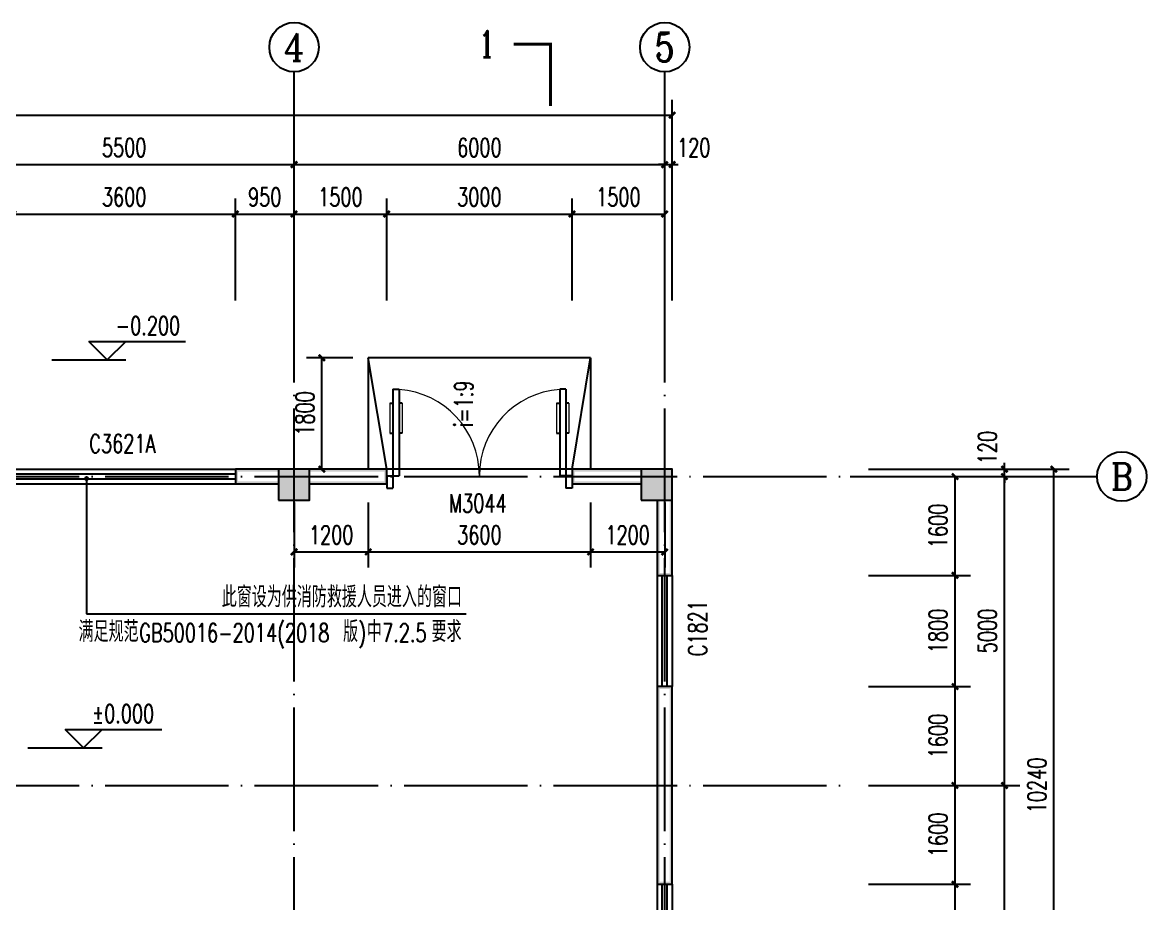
# Model space of a CAD drawing. Extents: x 1885024 to 2490229, y 18495599 to 18794495.
# Drawn here: x 2460882 to 2479079, y 18681969 to 18696231 of the extents above; entities that cross this region are included whole.
import ezdxf
from ezdxf.enums import TextEntityAlignment as Align

# ---------------------------------------------------------------- set-up
doc = ezdxf.new("R2010")
doc.units = 0
doc.header["$LTSCALE"] = 1000
doc.header["$MEASUREMENT"] = 0
doc.linetypes.add('DOTE', pattern=[2.42, 2, -0.2, 0.02, -0.2])
doc.layers.get('Defpoints').update_dxf_attribs({"color": 250})
for name, color, linetype in [('AXIS_TEXT', 7, 'Continuous'), ('AXIS_外部', 171, 'Continuous'), ('COLUMN', 2, 'Continuous'), ('DIM_ELEV', 145, 'Continuous'), ('DIM_LEAD', 145, 'Continuous'), ('DIM_SYMB', 165, 'Continuous'), ('DOTE', 1, 'DOTE'), ('GROUND', 150, 'Continuous'), ('PUB_DIM', 161, 'Continuous'), ('PUB_HATCH', 8, 'Continuous'), ('PUB_TEXT', 7, 'Continuous'), ('PUB_WALL', 9, 'Continuous'), ('WALL', 9, 'Continuous'), ('WINDOW', 140, 'Continuous'), ('WINDOW_TEXT', 7, 'Continuous')]:
    doc.layers.add(name, color=color, linetype=linetype)
doc.styles.add('_TCH_AXIS', font='COMPLEX', dxfattribs={"bigfont": 'GBCBIG'})
doc.styles.add('_TCH_DIM', font='SIMPLEX', dxfattribs={"bigfont": 'GBCBIG'})
doc.styles.add('_TCH_DIM_T3', font='SIMPLEX', dxfattribs={"width": 0.705882, "bigfont": 'GBCBIG'})
doc.styles.add('_TCH_LABEL', font='COMPLEX', dxfattribs={"bigfont": 'GBCBIG'})
doc.styles.add('_TCH_WINDOW', font='SIMPLEX', dxfattribs={"height": 3.5, "bigfont": 'GBCBIG'})
doc.styles.add('COMPLEX', font='COMPLEX')
doc.dimstyles.new('_TCH_ARCH&&100', dxfattribs={"dimtxt": 297.5, "dimasz": 100, "dimexe": 250, "dimexo": 300, "dimgap": 126.25, "dimtad": 1, "dimdec": 0, "dimzin": 0, "dimdsep": 46, "dimtxsty": '_TCH_DIM_T3', "dimblk": 'ARCHTICK', "dimcen": 0.09, "dimclrt": 7, "dimazin": 2, "dimtfac": 1, "dimtdec": 0, "dimtix": 1, "dimtmove": 2, "dimatfit": 3, "dimfxl": 0, "dimtolj": 1, "dimtzin": 0, "dimarcsym": 0})

# ---------------------------------------------------------------- blocks, each defined once
blk = doc.blocks.new('_ArchTick')
at = {"color": 0, "linetype": 'ByBlock', "const_width": 0.4}
blk.add_lwpolyline([(-0.5, -0.5), (0.5, 0.5)], dxfattribs=at)
blk = doc.blocks.new('*D22')
at = {"layer": 'Defpoints', "color": 0}
for p in [(2474279, 18688881), (2475979, 18688881), (2474279, 18687281)]:
    blk.add_point(p, dxfattribs=at)
at = {"layer": 'PUB_DIM', "color": 0, "lineweight": -2}
for p, q in [((2474579, 18688881), (2476229, 18688881)), ((2475979, 18687281), (2475979, 18688881)), ((2474579, 18687281), (2476229, 18687281))]:
    blk.add_line(p, q, dxfattribs=at)
at = {"layer": 'PUB_DIM', "color": 0, "lineweight": -2, "xscale": 100, "yscale": 100, "zscale": 100}
for p, rotation in [((2475979, 18688881), 90), ((2475979, 18687281), 270)]:
    blk.add_blockref('_ArchTick', p, dxfattribs=dict(at, rotation=rotation))
at = {"layer": 'PUB_DIM', "color": 7, "insert": (2475704, 18688081), "char_height": 297.5, "attachment_point": 5, "rotation": 90, "style": '_TCH_DIM_T3'}
blk.add_mtext('\\A1;1600', dxfattribs=at)
blk = doc.blocks.new('*D23')
at = {"layer": 'Defpoints', "color": 0}
for p in [(2474279, 18687281), (2475979, 18687281), (2474279, 18685481)]:
    blk.add_point(p, dxfattribs=at)
at = {"layer": 'PUB_DIM', "color": 0, "lineweight": -2}
for p, q in [((2474579, 18687281), (2476229, 18687281)), ((2475979, 18685481), (2475979, 18687281)), ((2474579, 18685481), (2476229, 18685481))]:
    blk.add_line(p, q, dxfattribs=at)
at = {"layer": 'PUB_DIM', "color": 0, "lineweight": -2, "xscale": 100, "yscale": 100, "zscale": 100}
for p, rotation in [((2475979, 18687281), 90), ((2475979, 18685481), 270)]:
    blk.add_blockref('_ArchTick', p, dxfattribs=dict(at, rotation=rotation))
at = {"layer": 'PUB_DIM', "color": 7, "insert": (2475704, 18686381), "char_height": 297.5, "attachment_point": 5, "rotation": 90, "style": '_TCH_DIM_T3'}
blk.add_mtext('\\A1;1800', dxfattribs=at)
blk = doc.blocks.new('*D24')
at = {"layer": 'Defpoints', "color": 0}
for p in [(2474279, 18685481), (2475979, 18685481), (2474279, 18683881)]:
    blk.add_point(p, dxfattribs=at)
at = {"layer": 'PUB_DIM', "color": 0, "lineweight": -2}
for p, q in [((2474579, 18685481), (2476229, 18685481)), ((2475979, 18683881), (2475979, 18685481)), ((2474579, 18683881), (2476229, 18683881))]:
    blk.add_line(p, q, dxfattribs=at)
at = {"layer": 'PUB_DIM', "color": 0, "lineweight": -2, "xscale": 100, "yscale": 100, "zscale": 100}
for p, rotation in [((2475979, 18685481), 90), ((2475979, 18683881), 270)]:
    blk.add_blockref('_ArchTick', p, dxfattribs=dict(at, rotation=rotation))
at = {"layer": 'PUB_DIM', "color": 7, "insert": (2475704, 18684681), "char_height": 297.5, "attachment_point": 5, "rotation": 90, "style": '_TCH_DIM_T3'}
blk.add_mtext('\\A1;1600', dxfattribs=at)
blk = doc.blocks.new('*D25')
at = {"layer": 'Defpoints', "color": 0}
for p in [(2474279, 18683881), (2475979, 18683881), (2474279, 18682281)]:
    blk.add_point(p, dxfattribs=at)
at = {"layer": 'PUB_DIM', "color": 0, "lineweight": -2}
for p, q in [((2474579, 18683881), (2476229, 18683881)), ((2475979, 18682281), (2475979, 18683881)), ((2474579, 18682281), (2476229, 18682281))]:
    blk.add_line(p, q, dxfattribs=at)
at = {"layer": 'PUB_DIM', "color": 0, "lineweight": -2, "xscale": 100, "yscale": 100, "zscale": 100}
for p, rotation in [((2475979, 18683881), 90), ((2475979, 18682281), 270)]:
    blk.add_blockref('_ArchTick', p, dxfattribs=dict(at, rotation=rotation))
at = {"layer": 'PUB_DIM', "color": 7, "insert": (2475704, 18683081), "char_height": 297.5, "attachment_point": 5, "rotation": 90, "style": '_TCH_DIM_T3'}
blk.add_mtext('\\A1;1600', dxfattribs=at)
blk = doc.blocks.new('*D26')
at = {"layer": 'Defpoints', "color": 0}
for p in [(2474279, 18682281), (2475979, 18682281), (2474279, 18680481)]:
    blk.add_point(p, dxfattribs=at)
at = {"layer": 'PUB_DIM', "color": 0, "lineweight": -2}
for p, q in [((2474579, 18682281), (2476229, 18682281)), ((2475979, 18680481), (2475979, 18682281)), ((2474579, 18680481), (2476229, 18680481))]:
    blk.add_line(p, q, dxfattribs=at)
at = {"layer": 'PUB_DIM', "color": 0, "lineweight": -2, "xscale": 100, "yscale": 100, "zscale": 100}
for p, rotation in [((2475979, 18682281), 90), ((2475979, 18680481), 270)]:
    blk.add_blockref('_ArchTick', p, dxfattribs=dict(at, rotation=rotation))
at = {"layer": 'PUB_DIM', "color": 7, "insert": (2475704, 18681381), "char_height": 297.5, "attachment_point": 5, "rotation": 90, "style": '_TCH_DIM_T3'}
blk.add_mtext('\\A1;1800', dxfattribs=at)
blk = doc.blocks.new('*D59')
at = {"layer": 'Defpoints', "color": 0}
for p in [(2470079, 18688761), (2471279, 18688761), (2471279, 18687661)]:
    blk.add_point(p, dxfattribs=at)
at = {"layer": 'PUB_DIM', "color": 0, "lineweight": -2}
for p, q in [((2470079, 18688461), (2470079, 18687411)), ((2471279, 18688461), (2471279, 18687411)), ((2470079, 18687661), (2471279, 18687661))]:
    blk.add_line(p, q, dxfattribs=at)
at = {"layer": 'PUB_DIM', "color": 0, "lineweight": -2, "xscale": 100, "yscale": 100, "zscale": 100, "rotation": 180}
blk.add_blockref('_ArchTick', (2470079, 18687661), dxfattribs=at)
at = {"layer": 'PUB_DIM', "color": 0, "lineweight": -2, "xscale": 100, "yscale": 100, "zscale": 100}
blk.add_blockref('_ArchTick', (2471279, 18687661), dxfattribs=at)
at = {"layer": 'PUB_DIM', "color": 7, "insert": (2470679, 18687936), "char_height": 297.5, "attachment_point": 5, "style": '_TCH_DIM_T3'}
blk.add_mtext('\\A1;1200', dxfattribs=at)
blk = doc.blocks.new('*D60')
at = {"layer": 'Defpoints', "color": 0}
for p in [(2466479, 18688761), (2470079, 18688761), (2470079, 18687661)]:
    blk.add_point(p, dxfattribs=at)
at = {"layer": 'PUB_DIM', "color": 0, "lineweight": -2}
for p, q in [((2466479, 18688461), (2466479, 18687411)), ((2470079, 18688461), (2470079, 18687411)), ((2466479, 18687661), (2470079, 18687661))]:
    blk.add_line(p, q, dxfattribs=at)
at = {"layer": 'PUB_DIM', "color": 0, "lineweight": -2, "xscale": 100, "yscale": 100, "zscale": 100, "rotation": 180}
blk.add_blockref('_ArchTick', (2466479, 18687661), dxfattribs=at)
at = {"layer": 'PUB_DIM', "color": 0, "lineweight": -2, "xscale": 100, "yscale": 100, "zscale": 100}
blk.add_blockref('_ArchTick', (2470079, 18687661), dxfattribs=at)
at = {"layer": 'PUB_DIM', "color": 7, "insert": (2468279, 18687936), "char_height": 297.5, "attachment_point": 5, "style": '_TCH_DIM_T3'}
blk.add_mtext('\\A1;3600', dxfattribs=at)
blk = doc.blocks.new('*D61')
at = {"layer": 'Defpoints', "color": 0}
for p in [(2465279, 18688761), (2466479, 18688761), (2466479, 18687661)]:
    blk.add_point(p, dxfattribs=at)
at = {"layer": 'PUB_DIM', "color": 0, "lineweight": -2}
for p, q in [((2465279, 18688461), (2465279, 18687411)), ((2466479, 18688461), (2466479, 18687411)), ((2465279, 18687661), (2466479, 18687661))]:
    blk.add_line(p, q, dxfattribs=at)
at = {"layer": 'PUB_DIM', "color": 0, "lineweight": -2, "xscale": 100, "yscale": 100, "zscale": 100, "rotation": 180}
blk.add_blockref('_ArchTick', (2465279, 18687661), dxfattribs=at)
at = {"layer": 'PUB_DIM', "color": 0, "lineweight": -2, "xscale": 100, "yscale": 100, "zscale": 100}
blk.add_blockref('_ArchTick', (2466479, 18687661), dxfattribs=at)
at = {"layer": 'PUB_DIM', "color": 7, "insert": (2465879, 18687936), "char_height": 297.5, "attachment_point": 5, "style": '_TCH_DIM_T3'}
blk.add_mtext('\\A1;1200', dxfattribs=at)
blk = doc.blocks.new('*D68')
at = {"layer": 'Defpoints', "color": 0}
for p in [(2465729, 18690801), (2466529, 18690801), (2466529, 18689001)]:
    blk.add_point(p, dxfattribs=at)
at = {"layer": 'PUB_DIM', "color": 0, "lineweight": -2}
for p, q in [((2466229, 18690801), (2465479, 18690801)), ((2465729, 18689001), (2465729, 18690801)), ((2466229, 18689001), (2465479, 18689001))]:
    blk.add_line(p, q, dxfattribs=at)
at = {"layer": 'PUB_DIM', "color": 0, "lineweight": -2, "xscale": 100, "yscale": 100, "zscale": 100}
for p, rotation in [((2465729, 18690801), 90), ((2465729, 18689001), 270)]:
    blk.add_blockref('_ArchTick', p, dxfattribs=dict(at, rotation=rotation))
at = {"layer": 'PUB_DIM', "color": 7, "insert": (2465454, 18689901), "char_height": 297.5, "attachment_point": 5, "rotation": 90, "style": '_TCH_DIM_T3'}
blk.add_mtext('\\A1;1800', dxfattribs=at)
blk = doc.blocks.new('*D89')
at = {"layer": 'Defpoints', "color": 0}
for p in [(2471279, 18693131), (2469779, 18691431), (2471279, 18691431)]:
    blk.add_point(p, dxfattribs=at)
at = {"layer": 'PUB_DIM', "color": 0, "lineweight": -2}
for p, q in [((2469779, 18691731), (2469779, 18693381)), ((2471279, 18691731), (2471279, 18693381)), ((2469779, 18693131), (2471279, 18693131))]:
    blk.add_line(p, q, dxfattribs=at)
at = {"layer": 'PUB_DIM', "color": 0, "lineweight": -2, "xscale": 100, "yscale": 100, "zscale": 100, "rotation": 180}
blk.add_blockref('_ArchTick', (2469779, 18693131), dxfattribs=at)
at = {"layer": 'PUB_DIM', "color": 0, "lineweight": -2, "xscale": 100, "yscale": 100, "zscale": 100}
blk.add_blockref('_ArchTick', (2471279, 18693131), dxfattribs=at)
at = {"layer": 'PUB_DIM', "color": 7, "insert": (2470529, 18693406), "char_height": 297.5, "attachment_point": 5, "style": '_TCH_DIM_T3'}
blk.add_mtext('\\A1;1500', dxfattribs=at)
blk = doc.blocks.new('*D90')
at = {"layer": 'Defpoints', "color": 0}
for p in [(2469779, 18693131), (2466779, 18691431), (2469779, 18691431)]:
    blk.add_point(p, dxfattribs=at)
at = {"layer": 'PUB_DIM', "color": 0, "lineweight": -2}
for p, q in [((2466779, 18691731), (2466779, 18693381)), ((2469779, 18691731), (2469779, 18693381)), ((2466779, 18693131), (2469779, 18693131))]:
    blk.add_line(p, q, dxfattribs=at)
at = {"layer": 'PUB_DIM', "color": 0, "lineweight": -2, "xscale": 100, "yscale": 100, "zscale": 100, "rotation": 180}
blk.add_blockref('_ArchTick', (2466779, 18693131), dxfattribs=at)
at = {"layer": 'PUB_DIM', "color": 0, "lineweight": -2, "xscale": 100, "yscale": 100, "zscale": 100}
blk.add_blockref('_ArchTick', (2469779, 18693131), dxfattribs=at)
at = {"layer": 'PUB_DIM', "color": 7, "insert": (2468279, 18693406), "char_height": 297.5, "attachment_point": 5, "style": '_TCH_DIM_T3'}
blk.add_mtext('\\A1;3000', dxfattribs=at)
blk = doc.blocks.new('*D91')
at = {"layer": 'Defpoints', "color": 0}
for p in [(2466779, 18693131), (2465279, 18691431), (2466779, 18691431)]:
    blk.add_point(p, dxfattribs=at)
at = {"layer": 'PUB_DIM', "color": 0, "lineweight": -2}
for p, q in [((2465279, 18691731), (2465279, 18693381)), ((2466779, 18691731), (2466779, 18693381)), ((2465279, 18693131), (2466779, 18693131))]:
    blk.add_line(p, q, dxfattribs=at)
at = {"layer": 'PUB_DIM', "color": 0, "lineweight": -2, "xscale": 100, "yscale": 100, "zscale": 100, "rotation": 180}
blk.add_blockref('_ArchTick', (2465279, 18693131), dxfattribs=at)
at = {"layer": 'PUB_DIM', "color": 0, "lineweight": -2, "xscale": 100, "yscale": 100, "zscale": 100}
blk.add_blockref('_ArchTick', (2466779, 18693131), dxfattribs=at)
at = {"layer": 'PUB_DIM', "color": 7, "insert": (2466029, 18693406), "char_height": 297.5, "attachment_point": 5, "style": '_TCH_DIM_T3'}
blk.add_mtext('\\A1;1500', dxfattribs=at)
blk = doc.blocks.new('*D92')
at = {"layer": 'Defpoints', "color": 0}
for p in [(2465279, 18693131), (2464329, 18691431), (2465279, 18691431)]:
    blk.add_point(p, dxfattribs=at)
at = {"layer": 'PUB_DIM', "color": 0, "lineweight": -2}
for p, q in [((2464329, 18691731), (2464329, 18693381)), ((2465279, 18691731), (2465279, 18693381)), ((2464329, 18693131), (2465279, 18693131))]:
    blk.add_line(p, q, dxfattribs=at)
at = {"layer": 'PUB_DIM', "color": 0, "lineweight": -2, "xscale": 100, "yscale": 100, "zscale": 100, "rotation": 180}
blk.add_blockref('_ArchTick', (2464329, 18693131), dxfattribs=at)
at = {"layer": 'PUB_DIM', "color": 0, "lineweight": -2, "xscale": 100, "yscale": 100, "zscale": 100}
blk.add_blockref('_ArchTick', (2465279, 18693131), dxfattribs=at)
at = {"layer": 'PUB_DIM', "color": 7, "insert": (2464804, 18693406), "char_height": 297.5, "attachment_point": 5, "style": '_TCH_DIM_T3'}
blk.add_mtext('\\A1;950', dxfattribs=at)
blk = doc.blocks.new('*D93')
at = {"layer": 'Defpoints', "color": 0}
for p in [(2464329, 18693131), (2460729, 18691431), (2464329, 18691431)]:
    blk.add_point(p, dxfattribs=at)
at = {"layer": 'PUB_DIM', "color": 0, "lineweight": -2}
for p, q in [((2460729, 18691731), (2460729, 18693381)), ((2464329, 18691731), (2464329, 18693381)), ((2460729, 18693131), (2464329, 18693131))]:
    blk.add_line(p, q, dxfattribs=at)
at = {"layer": 'PUB_DIM', "color": 0, "lineweight": -2, "xscale": 100, "yscale": 100, "zscale": 100, "rotation": 180}
blk.add_blockref('_ArchTick', (2460729, 18693131), dxfattribs=at)
at = {"layer": 'PUB_DIM', "color": 0, "lineweight": -2, "xscale": 100, "yscale": 100, "zscale": 100}
blk.add_blockref('_ArchTick', (2464329, 18693131), dxfattribs=at)
at = {"layer": 'PUB_DIM', "color": 7, "insert": (2462529, 18693406), "char_height": 297.5, "attachment_point": 5, "style": '_TCH_DIM_T3'}
blk.add_mtext('\\A1;3600', dxfattribs=at)
blk = doc.blocks.new('*D160')
at = {"layer": 'AXIS_外部', "color": 0, "lineweight": -2}
for p, q in [((2474579, 18683881), (2477029, 18683881)), ((2476779, 18678881), (2476779, 18683881)), ((2474579, 18678881), (2477029, 18678881))]:
    blk.add_line(p, q, dxfattribs=at)
at = {"layer": 'Defpoints', "color": 0}
for p in [(2474279, 18683881), (2476779, 18683881), (2474279, 18678881)]:
    blk.add_point(p, dxfattribs=at)
at = {"layer": 'AXIS_外部', "color": 0, "lineweight": -2, "xscale": 100, "yscale": 100, "zscale": 100}
for p, rotation in [((2476779, 18683881), 90), ((2476779, 18678881), 270)]:
    blk.add_blockref('_ArchTick', p, dxfattribs=dict(at, rotation=rotation))
at = {"layer": 'AXIS_外部', "color": 7, "insert": (2476504, 18681381), "char_height": 297.5, "attachment_point": 5, "rotation": 90, "style": '_TCH_DIM_T3'}
blk.add_mtext('\\A1;5000', dxfattribs=at)
blk = doc.blocks.new('*D161')
at = {"layer": 'AXIS_外部', "color": 0, "lineweight": -2}
for p, q in [((2474579, 18688881), (2477029, 18688881)), ((2476779, 18683881), (2476779, 18688881)), ((2474579, 18683881), (2477029, 18683881))]:
    blk.add_line(p, q, dxfattribs=at)
at = {"layer": 'Defpoints', "color": 0}
for p in [(2474279, 18688881), (2476779, 18688881), (2474279, 18683881)]:
    blk.add_point(p, dxfattribs=at)
at = {"layer": 'AXIS_外部', "color": 0, "lineweight": -2, "xscale": 100, "yscale": 100, "zscale": 100}
for p, rotation in [((2476779, 18688881), 90), ((2476779, 18683881), 270)]:
    blk.add_blockref('_ArchTick', p, dxfattribs=dict(at, rotation=rotation))
at = {"layer": 'AXIS_外部', "color": 7, "insert": (2476504, 18686381), "char_height": 297.5, "attachment_point": 5, "rotation": 90, "style": '_TCH_DIM_T3'}
blk.add_mtext('\\A1;5000', dxfattribs=at)
blk = doc.blocks.new('*D162')
at = {"layer": 'AXIS_外部', "color": 0, "lineweight": -2}
for p, q in [((2476779, 18689001), (2476779, 18689101)), ((2474579, 18689001), (2477029, 18689001)), ((2474579, 18688881), (2477029, 18688881)), ((2476779, 18688881), (2476779, 18689001)), ((2476779, 18688881), (2476779, 18688781))]:
    blk.add_line(p, q, dxfattribs=at)
at = {"layer": 'Defpoints', "color": 0}
for p in [(2474279, 18689001), (2474279, 18688881), (2476779, 18689001)]:
    blk.add_point(p, dxfattribs=at)
at = {"layer": 'AXIS_外部', "color": 0, "lineweight": -2, "xscale": 100, "yscale": 100, "zscale": 100}
for p, rotation in [((2476779, 18689001), 270), ((2476779, 18688881), 90)]:
    blk.add_blockref('_ArchTick', p, dxfattribs=dict(at, rotation=rotation))
at = {"layer": 'AXIS_外部', "color": 7, "insert": (2476504, 18689351), "char_height": 297.5, "attachment_point": 5, "rotation": 90, "style": '_TCH_DIM_T3'}
blk.add_mtext('\\A1;120', dxfattribs=at)
blk = doc.blocks.new('*D163')
at = {"layer": 'AXIS_外部', "color": 0, "lineweight": -2}
for p, q in [((2474579, 18689001), (2477829, 18689001)), ((2477579, 18678761), (2477579, 18689001)), ((2474579, 18678761), (2477829, 18678761))]:
    blk.add_line(p, q, dxfattribs=at)
at = {"layer": 'Defpoints', "color": 0}
for p in [(2474279, 18689001), (2477579, 18689001), (2474279, 18678761)]:
    blk.add_point(p, dxfattribs=at)
at = {"layer": 'AXIS_外部', "color": 0, "lineweight": -2, "xscale": 100, "yscale": 100, "zscale": 100}
for p, rotation in [((2477579, 18689001), 90), ((2477579, 18678761), 270)]:
    blk.add_blockref('_ArchTick', p, dxfattribs=dict(at, rotation=rotation))
at = {"layer": 'AXIS_外部', "color": 7, "insert": (2477304, 18683881), "char_height": 297.5, "attachment_point": 5, "rotation": 90, "style": '_TCH_DIM_T3'}
blk.add_mtext('\\A1;10240', dxfattribs=at)
blk = doc.blocks.new('*D179')
at = {"layer": 'AXIS_外部', "color": 0, "lineweight": -2}
for p, q in [((2459779, 18691731), (2459779, 18694181)), ((2465279, 18691731), (2465279, 18694181)), ((2459779, 18693931), (2465279, 18693931))]:
    blk.add_line(p, q, dxfattribs=at)
at = {"layer": 'Defpoints', "color": 0}
for p in [(2465279, 18693931), (2459779, 18691431), (2465279, 18691431)]:
    blk.add_point(p, dxfattribs=at)
at = {"layer": 'AXIS_外部', "color": 0, "lineweight": -2, "xscale": 100, "yscale": 100, "zscale": 100, "rotation": 180}
blk.add_blockref('_ArchTick', (2459779, 18693931), dxfattribs=at)
at = {"layer": 'AXIS_外部', "color": 0, "lineweight": -2, "xscale": 100, "yscale": 100, "zscale": 100}
blk.add_blockref('_ArchTick', (2465279, 18693931), dxfattribs=at)
at = {"layer": 'AXIS_外部', "color": 7, "insert": (2462529, 18694206), "char_height": 297.5, "attachment_point": 5, "style": '_TCH_DIM_T3'}
blk.add_mtext('\\A1;5500', dxfattribs=at)
blk = doc.blocks.new('*D180')
at = {"layer": 'AXIS_外部', "color": 0, "lineweight": -2}
for p, q in [((2465279, 18691731), (2465279, 18694181)), ((2471279, 18691731), (2471279, 18694181)), ((2465279, 18693931), (2471279, 18693931))]:
    blk.add_line(p, q, dxfattribs=at)
at = {"layer": 'Defpoints', "color": 0}
for p in [(2471279, 18693931), (2465279, 18691431), (2471279, 18691431)]:
    blk.add_point(p, dxfattribs=at)
at = {"layer": 'AXIS_外部', "color": 0, "lineweight": -2, "xscale": 100, "yscale": 100, "zscale": 100, "rotation": 180}
blk.add_blockref('_ArchTick', (2465279, 18693931), dxfattribs=at)
at = {"layer": 'AXIS_外部', "color": 0, "lineweight": -2, "xscale": 100, "yscale": 100, "zscale": 100}
blk.add_blockref('_ArchTick', (2471279, 18693931), dxfattribs=at)
at = {"layer": 'AXIS_外部', "color": 7, "insert": (2468279, 18694206), "char_height": 297.5, "attachment_point": 5, "style": '_TCH_DIM_T3'}
blk.add_mtext('\\A1;6000', dxfattribs=at)
blk = doc.blocks.new('*D181')
at = {"layer": 'AXIS_外部', "color": 0, "lineweight": -2}
for p, q in [((2471279, 18691731), (2471279, 18694181)), ((2471399, 18691731), (2471399, 18694181)), ((2471279, 18693931), (2471179, 18693931)), ((2471279, 18693931), (2471399, 18693931)), ((2471399, 18693931), (2471499, 18693931))]:
    blk.add_line(p, q, dxfattribs=at)
at = {"layer": 'Defpoints', "color": 0}
for p in [(2471399, 18693931), (2471279, 18691431), (2471399, 18691431)]:
    blk.add_point(p, dxfattribs=at)
at = {"layer": 'AXIS_外部', "color": 0, "lineweight": -2, "xscale": 100, "yscale": 100, "zscale": 100}
blk.add_blockref('_ArchTick', (2471279, 18693931), dxfattribs=at)
at = {"layer": 'AXIS_外部', "color": 0, "lineweight": -2, "xscale": 100, "yscale": 100, "zscale": 100, "rotation": 180}
blk.add_blockref('_ArchTick', (2471399, 18693931), dxfattribs=at)
at = {"layer": 'AXIS_外部', "color": 7, "insert": (2471749, 18694206), "char_height": 297.5, "attachment_point": 5, "style": '_TCH_DIM_T3'}
blk.add_mtext('\\A1;120', dxfattribs=at)
blk = doc.blocks.new('*D182')
at = {"layer": 'AXIS_外部', "color": 0, "lineweight": -2}
for p, q in [((2448159, 18691731), (2448159, 18694981)), ((2471399, 18691731), (2471399, 18694981)), ((2448159, 18694731), (2471399, 18694731))]:
    blk.add_line(p, q, dxfattribs=at)
at = {"layer": 'Defpoints', "color": 0}
for p in [(2471399, 18694731), (2448159, 18691431), (2471399, 18691431)]:
    blk.add_point(p, dxfattribs=at)
at = {"layer": 'AXIS_外部', "color": 0, "lineweight": -2, "xscale": 100, "yscale": 100, "zscale": 100, "rotation": 180}
blk.add_blockref('_ArchTick', (2448159, 18694731), dxfattribs=at)
at = {"layer": 'AXIS_外部', "color": 0, "lineweight": -2, "xscale": 100, "yscale": 100, "zscale": 100}
blk.add_blockref('_ArchTick', (2471399, 18694731), dxfattribs=at)
at = {"layer": 'AXIS_外部', "color": 7, "insert": (2459779, 18695006), "char_height": 297.5, "attachment_point": 5, "style": '_TCH_DIM_T3'}
blk.add_mtext('\\A1;23240', dxfattribs=at)
blk = doc.blocks.new('_AXISO')
blk.add_circle((0, 0), 0.5)
at = {"layer": 'AXIS_TEXT', "style": 'COMPLEX', "width": 1.041667}
blk.add_attdef('A', text='', height=0.56, dxfattribs=at).set_placement((-0.25, -0.28), (0.25, -0.28), align=Align.FIT)
blk = doc.blocks.new('$DorLib2D$00000011')
for p, q in [((-0.4667, 0.4709), (-0.4667, -0.0625)), ((-0.4667, 0.4709), (-0.4333, 0.4709)), ((-0.4333, 0.4709), (-0.4333, 0.0042)), ((0.4333, 0.4709), (0.4333, 0.0042)), ((0.4667, 0.4709), (0.4333, 0.4709)), ((0.4667, 0.4709), (0.4667, -0.0625)), ((-0.4833, 0.3962), (-0.4667, 0.3962)), ((-0.4167, 0.3962), (-0.4333, 0.3962)), ((0.4167, 0.3962), (0.4333, 0.3962)), ((0.4833, 0.3962), (0.4667, 0.3962)), ((-0.4833, 0.2346), (-0.4667, 0.2346)), ((-0.4167, 0.2346), (-0.4333, 0.2346)), ((0.4167, 0.2346), (0.4333, 0.2346)), ((0.4833, 0.2346), (0.4667, 0.2346)), ((-0.5, 0.0042), (-0.4333, 0.0042)), ((-0.5, 0.0042), (-0.5, -0.0625)), ((0.5, 0.0042), (0.4333, 0.0042)), ((0.5, 0.0042), (0.5, -0.0625)), ((-0.5, -0.0625), (-0.4667, -0.0625)), ((0.5, -0.0625), (0.4667, -0.0625))]:
    blk.add_line(p, q)
at = {"lineweight": 13}
for p, q in [((-0.4833, 0.3962), (-0.4833, 0.2346)), ((-0.4167, 0.3962), (-0.4167, 0.2346)), ((0.4167, 0.3962), (0.4167, 0.2346)), ((0.4833, 0.3962), (0.4833, 0.2346))]:
    blk.add_line(p, q, dxfattribs=at)
for centre, start, end in [((-0.4667, 0.0042), 0, 85.90396), ((0.4667, 0.0042), 94.09604, 180)]:
    blk.add_arc(centre, 0.4667, start, end, dxfattribs=at)
blk = doc.blocks.new('_FZH')
blk.add_lwpolyline([(-0.5, -0.5), (0.5, -0.5), (0.5, 0.5), (-0.5, 0.5)], close=True)
at = {"layer": 'PUB_HATCH'}
blk.add_solid([(-0.5, -0.5), (0.5, -0.5), (-0.5, 0.5), (0.5, 0.5)], dxfattribs=at)
blk = doc.blocks.new('$WINLIB2D$00000001')
for p, q in [((-0.5, 0.5), (0.5, 0.5)), ((-0.5, 0.5), (-0.5, -0.5)), ((0.5, -0.5), (0.5, 0.5)), ((0.5, 0.1667), (-0.5, 0.1667)), ((0.5, -0.1667), (-0.5, -0.1667)), ((-0.5, -0.5), (0.5, -0.5))]:
    blk.add_line(p, q)

msp = doc.modelspace()

# ---------------------------------------------------------------- hatches: boundary and pattern name
at = {"layer": 'PUB_WALL'}
for color, points in [(256, [(2465029.3, 18688961.2), (2465029.3, 18689001.2), (2464329.3, 18689001.2), (2464369.3, 18688961.2)]), (256, [(2464329.3, 18689001.2), (2464329.3, 18688761.2), (2464369.3, 18688801.2), (2464369.3, 18688961.2)]), (2, [(2465529.3, 18689001.2), (2465029.3, 18689001.2), (2465069.3, 18688961.2), (2465489.3, 18688961.2)]), (2, [(2465029.3, 18689001.2), (2465029.3, 18688501.2), (2465069.3, 18688541.2), (2465069.3, 18688961.2)]), (2, [(2465529.3, 18688501.2), (2465529.3, 18689001.2), (2465489.3, 18688961.2), (2465489.3, 18688541.2)]), (256, [(2465529.3, 18689001.2), (2465529.3, 18688961.2), (2466739.3, 18688961.2), (2466779.3, 18689001.2)]), (256, [(2466779.3, 18688761.2), (2466779.3, 18689001.2), (2466739.3, 18688961.2), (2466739.3, 18688801.2)]), (256, [(2470899.3, 18688961.2), (2470899.3, 18689001.2), (2469779.3, 18689001.2), (2469819.3, 18688961.2)]), (256, [(2469779.3, 18689001.2), (2469779.3, 18688761.2), (2469819.3, 18688801.2), (2469819.3, 18688961.2)]), (2, [(2471399.3, 18689001.2), (2470899.3, 18689001.2), (2470939.3, 18688961.2), (2471359.3, 18688961.2)]), (2, [(2470899.3, 18689001.2), (2470899.3, 18688501.2), (2470939.3, 18688541.2), (2470939.3, 18688961.2)]), (2, [(2471399.3, 18688501.2), (2471399.3, 18689001.2), (2471359.3, 18688961.2), (2471359.3, 18688541.2)]), (256, [(2465029.3, 18688761.2), (2465029.3, 18688801.2), (2464369.3, 18688801.2), (2464329.3, 18688761.2)]), (256, [(2465529.3, 18688801.2), (2465529.3, 18688761.2), (2466779.3, 18688761.2), (2466739.3, 18688801.2)]), (256, [(2470899.3, 18688761.2), (2470899.3, 18688801.2), (2469819.3, 18688801.2), (2469779.3, 18688761.2)]), (2, [(2465029.3, 18688501.2), (2465529.3, 18688501.2), (2465489.3, 18688541.2), (2465069.3, 18688541.2)]), (2, [(2470899.3, 18688501.2), (2471399.3, 18688501.2), (2471359.3, 18688541.2), (2470939.3, 18688541.2)]), (256, [(2471199.3, 18688501.2), (2471159.3, 18688501.2), (2471159.3, 18687281.2), (2471199.3, 18687321.2)]), (256, [(2471399.3, 18688501.2), (2471359.3, 18688501.2), (2471359.3, 18687321.2), (2471399.3, 18687281.2)]), (256, [(2471159.3, 18687281.2), (2471399.3, 18687281.2), (2471359.3, 18687321.2), (2471199.3, 18687321.2)]), (256, [(2471399.3, 18685481.2), (2471159.3, 18685481.2), (2471199.3, 18685441.2), (2471359.3, 18685441.2)]), (256, [(2471159.3, 18685481.2), (2471159.3, 18682281.2), (2471199.3, 18682321.2), (2471199.3, 18685441.2)]), (256, [(2471399.3, 18682281.2), (2471399.3, 18685481.2), (2471359.3, 18685441.2), (2471359.3, 18682321.2)]), (256, [(2471159.3, 18682281.2), (2471399.3, 18682281.2), (2471359.3, 18682321.2), (2471199.3, 18682321.2)])]:
    msp.add_hatch(color=color, dxfattribs=at).paths.add_polyline_path(points)

# ---------------------------------------------------------------- linework, layer by layer
at = {"layer": 'AXIS_外部'}
for p, q in [((2465279.3, 18691431.2), (2465279.3, 18695431.2)), ((2471279.3, 18691431.2), (2471279.3, 18695431.2)), ((2474279.3, 18688881.2), (2478279.3, 18688881.2))]:
    msp.add_line(p, q, dxfattribs=at)
at = {"layer": 'DIM_ELEV'}
for p, q in [((2462255.8, 18690769.6), (2461955.8, 18691069.6)), ((2461955.8, 18691069.6), (2463520.8, 18691069.6)), ((2462255.8, 18690769.6), (2462555.8, 18691069.6)), ((2461355.8, 18690769.6), (2462555.8, 18690769.6)), ((2461870.9, 18684488.8), (2461570.9, 18684788.8)), ((2461570.9, 18684788.8), (2463135.9, 18684788.8)), ((2461870.9, 18684488.8), (2462170.9, 18684788.8)), ((2460970.9, 18684488.8), (2462170.9, 18684488.8))]:
    msp.add_line(p, q, dxfattribs=at)
at = {"layer": 'DIM_LEAD'}
for p, q in [((2461919.6, 18688848.4), (2461919.6, 18686658.2)), ((2461919.6, 18686658.2), (2468063.2, 18686658.2))]:
    msp.add_line(p, q, dxfattribs=at)
at = {"layer": 'DIM_LEAD', "const_width": 40}
msp.add_lwpolyline([(2461919.6, 18688868.4, 1), (2461919.6, 18688828.4, 1)], format="xyb", close=True, dxfattribs=at)
at = {"layer": 'DIM_SYMB', "const_width": 50}
msp.add_lwpolyline([(2468831.8, 18695881.3), (2469431.8, 18695881.3), (2469431.8, 18694881.3)], dxfattribs=at)
at = {"layer": 'DIM_SYMB'}
msp.add_lwpolyline([(2468279.3, 18689338.4, 0, 0, 0), (2468279.3, 18690501.2, 80, 0, 0), (2468279.3, 18690801.2, 0, 0, 0)], format="xyseb", dxfattribs=at)
at = {"layer": 'DOTE'}
for p, q in [((2465279.3, 18675881.2), (2465279.3, 18691881.2)), ((2471279.3, 18675881.2), (2471279.3, 18691881.2)), ((2445279.3, 18688881.2), (2474279.3, 18688881.2)), ((2445279.3, 18683881.2), (2474279.3, 18683881.2))]:
    msp.add_line(p, q, dxfattribs=at)
at = {"layer": 'GROUND'}
for p, q in [((2470079.3, 18690801.2), (2466479.3, 18690801.2)), ((2466479.3, 18690801.2), (2466479.3, 18689001.2)), ((2466779.3, 18689001.2), (2466479.3, 18690801.2)), ((2469779.3, 18689001.2), (2470079.3, 18690801.2)), ((2470079.3, 18690801.2), (2470079.3, 18689001.2)), ((2470079.3, 18689001.2), (2466479.3, 18689001.2))]:
    msp.add_line(p, q, dxfattribs=at)
at = {"layer": 'WALL'}
for p, q in [((2465029.3, 18689001.2), (2464329.3, 18689001.2)), ((2464329.3, 18689001.2), (2464329.3, 18688761.2)), ((2466779.3, 18689001.2), (2465529.3, 18689001.2)), ((2466779.3, 18688761.2), (2466779.3, 18689001.2)), ((2470899.3, 18689001.2), (2469779.3, 18689001.2)), ((2469779.3, 18689001.2), (2469779.3, 18688761.2)), ((2471029.3, 18688881.2), (2471029.3, 18688881.2)), ((2471214.3, 18688881.2), (2471214.3, 18688881.2)), ((2471399.3, 18688881.2), (2471399.3, 18688881.2)), ((2464329.3, 18688761.2), (2465029.3, 18688761.2)), ((2465529.3, 18688761.2), (2466779.3, 18688761.2)), ((2469779.3, 18688761.2), (2470899.3, 18688761.2)), ((2471159.3, 18688501.2), (2471159.3, 18687281.2)), ((2471399.3, 18687281.2), (2471399.3, 18688501.2)), ((2471159.3, 18687281.2), (2471399.3, 18687281.2)), ((2471399.3, 18685481.2), (2471159.3, 18685481.2)), ((2471159.3, 18685481.2), (2471159.3, 18682281.2)), ((2471399.3, 18682281.2), (2471399.3, 18685481.2)), ((2471159.3, 18682281.2), (2471399.3, 18682281.2))]:
    msp.add_line(p, q, dxfattribs=at)
at = {"layer": 'WINDOW'}
msp.add_line((2469779.3, 18689001.2), (2466779.3, 18689001.2), dxfattribs=at)

# ---------------------------------------------------------------- block references
at = {"layer": 'AXIS_外部'}
ref = msp.add_blockref('_AXISO', (2465279.3, 18695831.2), dxfattribs=dict(at, xscale=800, yscale=800, zscale=800))
ref.add_attrib('A', '4', dxfattribs={"layer": 'AXIS_TEXT', "height": 445.4, "style": '_TCH_AXIS'}).set_placement((2465109.6, 18695608.5), (2465449, 18695608.5), align=Align.FIT)
ref = msp.add_blockref('_AXISO', (2471279.3, 18695831.2), dxfattribs=dict(at, xscale=800, yscale=800, zscale=800))
ref.add_attrib('A', '5', dxfattribs={"layer": 'AXIS_TEXT', "height": 465.9, "style": '_TCH_AXIS'}).set_placement((2471124, 18695598.2), (2471434.6, 18695598.2), align=Align.FIT)
ref = msp.add_blockref('_AXISO', (2478679.3, 18688881.2), dxfattribs=dict(at, xscale=800, yscale=800, zscale=800))
ref.add_attrib('A', 'B', dxfattribs={"layer": 'AXIS_TEXT', "height": 435.3, "style": '_TCH_AXIS'}).set_placement((2478503.1, 18688663.6), (2478855.5, 18688663.6), align=Align.FIT)
at = {"layer": 'COLUMN', "color": 2, "xscale": 500, "yscale": 500, "zscale": 500}
for p in [(2465279.3, 18688751.2), (2471149.3, 18688751.2)]:
    msp.add_blockref('_FZH', p, dxfattribs=at)
at = {"layer": 'WINDOW'}
ref = msp.add_blockref('$DorLib2D$00000011', (2468279.3, 18688881.2), dxfattribs=dict(at, xscale=-3000, yscale=-3000, zscale=-3000, rotation=180))
ref.add_attrib('A', 'M3044', (2467784.3, 18688299.7), dxfattribs={"layer": 'WINDOW_TEXT', "height": 297.5, "style": '_TCH_WINDOW', "width": 0.705882})
ref = msp.add_blockref('$WINLIB2D$00000001', (2462529.3, 18688881.2), dxfattribs=dict(at, xscale=-3600.000000003725, yscale=240, zscale=-3600.000000003725, rotation=180))
ref.add_attrib('A', 'C3621A', (2461964.3, 18689264.9), dxfattribs={"layer": 'WINDOW_TEXT', "height": 297.5, "style": '_TCH_WINDOW', "width": 0.705882})
ref = msp.add_blockref('$WINLIB2D$00000001', (2471279.3, 18686381.2), dxfattribs=dict(at, xscale=-1800, yscale=240, zscale=-1800, rotation=90))
ref.add_attrib('A', 'C1821', (2471960.6, 18685971.2), dxfattribs={"layer": 'WINDOW_TEXT', "height": 297.5, "rotation": 90, "style": '_TCH_WINDOW', "width": 0.705882})
ref = msp.add_blockref('$WINLIB2D$00000001', (2471279.3, 18681381.2), dxfattribs=dict(at, xscale=-1800, yscale=240, zscale=-1800, rotation=90))
ref.add_attrib('A', 'C1821', (2471960.6, 18680971.2), dxfattribs={"layer": 'WINDOW_TEXT', "height": 297.5, "rotation": 90, "style": '_TCH_WINDOW', "width": 0.705882})

# ---------------------------------------------------------------- texts
at = {"layer": 'PUB_TEXT', "width": 0.705882}
for s, height, style, p in [('1', 425, '_TCH_LABEL', (2468267.5, 18695668.8)), ('-0.200', 297.5, '_TCH_DIM', (2462390.8, 18691174.6)), ('GB50016-2014(2018', 297.5, '_TCH_DIM', (2462772.5, 18686203.2)), (')', 297.5, '_TCH_DIM', (2466318.2, 18686203.2)), ('7.2.5', 297.5, '_TCH_DIM', (2466704, 18686203.2)), ('%%P0.000', 297.5, '_TCH_DIM', (2462005.9, 18684893.8))]:
    msp.add_text(s, height=height, dxfattribs=dict(at, style=style)).set_placement(p)
at = {"layer": 'PUB_TEXT', "style": '_TCH_DIM', "width": 0.705882}
msp.add_text('i=1:9', height=297.5, rotation=90, dxfattribs=at).set_placement((2468174.3, 18689679.8))
at = {"layer": 'PUB_TEXT', "style": '_TCH_DIM'}
for s, height, p in [('此窗设为供消防救援人员进入的窗口', 337.589, (2464108.2, 18686763.2)), ('满足规范', 337.59, (2461789.5, 18686203.2)), ('版', 337.6, (2466072.5, 18686203.2)), ('中', 337.6, (2466458.2, 18686203.2)), ('要求', 337.59, (2467504, 18686203.2))]:
    msp.add_text(s, height=height, dxfattribs=at).set_placement(p)

# ---------------------------------------------------------------- dimensions: what is measured, and where the dimension line sits
at = {"layer": 'AXIS_外部'}
for p1, p2, distance, picture, middle in [((2448159.3, 18691431.2), (2471399.3, 18691431.2), 3300, '*D182', (2459779.3, 18695006.2)), ((2459779.3, 18691431.2), (2465279.3, 18691431.2), 2500, '*D179', (2462529.3, 18694206.2)), ((2465279.3, 18691431.2), (2471279.3, 18691431.2), 2500, '*D180', (2468279.3, 18694206.2)), ((2474279.3, 18678761.2), (2474279.3, 18689001.2), -3300, '*D163', (2477304.3, 18683881.2)), ((2474279.3, 18683881.2), (2474279.3, 18688881.2), -2500, '*D161', (2476504.3, 18686381.2)), ((2474279.3, 18678881.2), (2474279.3, 18683881.2), -2500, '*D160', (2476504.3, 18681381.2))]:
    dim = msp.add_aligned_dim(p1=p1, p2=p2, distance=distance, dimstyle='_TCH_ARCH&&100', dxfattribs=at)
    dim.commit()
    dim.dimension.update_dxf_attribs({"geometry": picture, "text_midpoint": middle})
for base, p1, p2, angle, picture, middle in [((2471399.3, 18693931.2), (2471279.3, 18691431.2), (2471399.3, 18691431.2), 0, '*D181', (2471749.3, 18694206.2)), ((2476779.3, 18689001.2), (2474279.3, 18688881.2), (2474279.3, 18689001.2), 90, '*D162', (2476504.3, 18689351.2))]:
    dim = msp.add_linear_dim(base=base, p1=p1, p2=p2, angle=angle, dimstyle='_TCH_ARCH&&100', dxfattribs=at)
    dim.commit()
    dim.dimension.update_dxf_attribs({"geometry": picture, "text_midpoint": middle, "dimtype": 129})
at = {"layer": 'PUB_DIM'}
for p1, p2, distance, picture, middle in [((2460729.3, 18691431.2), (2464329.3, 18691431.2), 1700, '*D93', (2462529.3, 18693406.2)), ((2464329.3, 18691431.2), (2465279.3, 18691431.2), 1700, '*D92', (2464804.3, 18693406.2)), ((2465279.3, 18691431.2), (2466779.3, 18691431.2), 1700, '*D91', (2466029.3, 18693406.2)), ((2466779.3, 18691431.2), (2469779.3, 18691431.2), 1700, '*D90', (2468279.3, 18693406.2)), ((2469779.3, 18691431.2), (2471279.3, 18691431.2), 1700, '*D89', (2470529.3, 18693406.2)), ((2466529.3, 18689001.2), (2466529.3, 18690801.2), 800, '*D68', (2465454.3, 18689901.2)), ((2474279.3, 18687281.2), (2474279.3, 18688881.2), -1700, '*D22', (2475704.3, 18688081.2)), ((2465279.3, 18688761.2), (2466479.3, 18688761.2), -1100, '*D61', (2465879.3, 18687936.2)), ((2466479.3, 18688761.2), (2470079.3, 18688761.2), -1100, '*D60', (2468279.3, 18687936.2)), ((2470079.3, 18688761.2), (2471279.3, 18688761.2), -1100, '*D59', (2470679.3, 18687936.2)), ((2474279.3, 18685481.2), (2474279.3, 18687281.2), -1700, '*D23', (2475704.3, 18686381.2)), ((2474279.3, 18683881.2), (2474279.3, 18685481.2), -1700, '*D24', (2475704.3, 18684681.2)), ((2474279.3, 18682281.2), (2474279.3, 18683881.2), -1700, '*D25', (2475704.3, 18683081.2)), ((2474279.3, 18680481.2), (2474279.3, 18682281.2), -1700, '*D26', (2475704.3, 18681381.2))]:
    dim = msp.add_aligned_dim(p1=p1, p2=p2, distance=distance, dimstyle='_TCH_ARCH&&100', dxfattribs=at)
    dim.commit()
    dim.dimension.update_dxf_attribs({"geometry": picture, "text_midpoint": middle})

doc.saveas('drawing.dxf')
